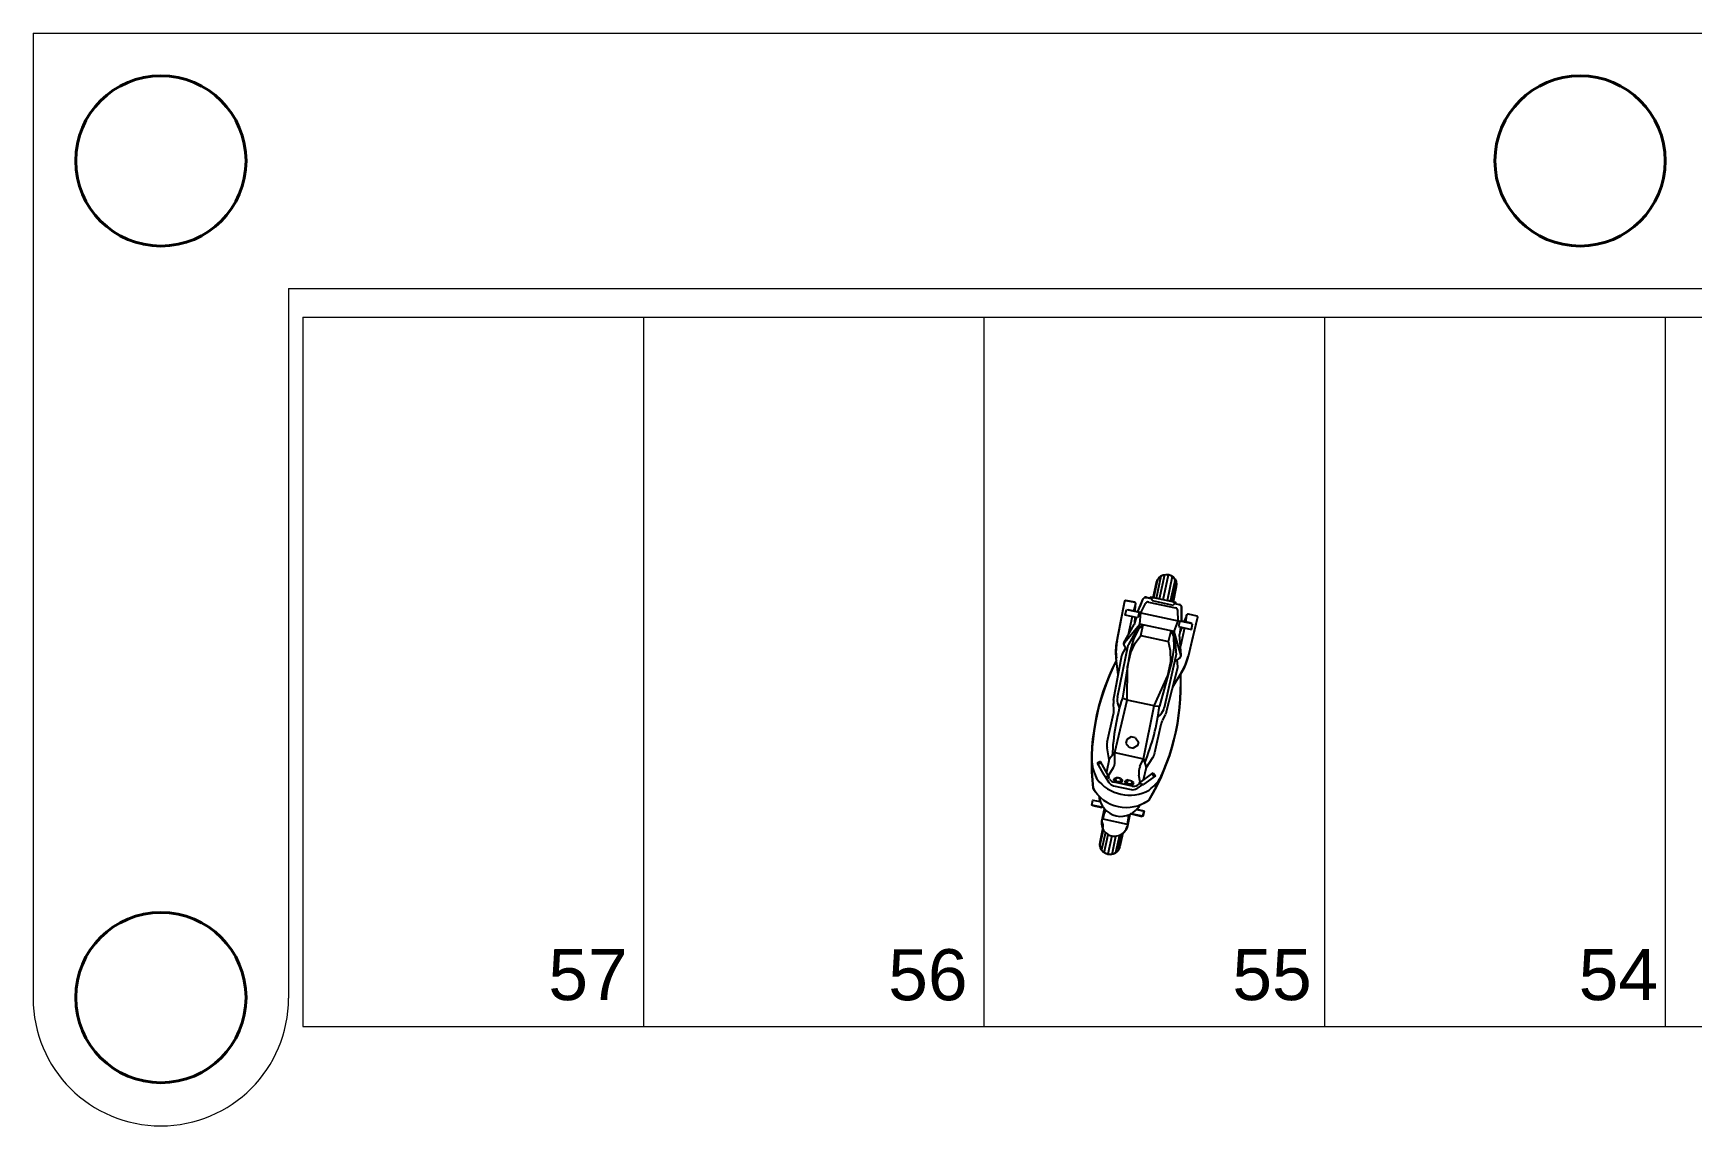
# Model space of a CAD drawing. Header units: inches. Extents: x 13 to 261, y -112 to -47.
# Drawn here: x 228.49 to 240.18, y -72.13 to -64.43 of the extents above; entities that cross this region are included whole.
import ezdxf

# ---------------------------------------------------------------- set-up
doc = ezdxf.new("R2010")
doc.units = ezdxf.units.IN
doc.header["$MEASUREMENT"] = 0
for name, color, linetype, lineweight in [('BANQUETA', 2, 'Continuous', 18), ('CAJONES', 3, 'Continuous', 20), ('COLUMNAS', 20, 'Continuous', 40), ('TEXTOS', 124, 'Continuous', 30)]:
    doc.layers.add(name, color=color, linetype=linetype, lineweight=lineweight)
doc.layers.add('CONTORNO', color=7, linetype='Continuous')
doc.styles.add('TEXTOS', font='ARIALUNI.TTF', dxfattribs={"height": 0.36})

msp = doc.modelspace()

# ---------------------------------------------------------------- linework, layer by layer
for p, q in [((236.437, -68.253), (236.403, -68.41)), ((236.462, -68.243), (236.425, -68.415)), ((236.452, -68.42), (236.491, -68.244)), ((236.406, -68.299), (236.383, -68.405)), ((236.387, -68.406), (236.416, -68.274)), ((236.517, -68.256), (236.48, -68.426)), ((236.536, -68.276), (236.502, -68.431)), ((236.517, -68.435), (236.546, -68.304)), ((236.545, -68.329), (236.522, -68.436)), ((236.181, -68.43), (236.127, -68.711)), ((236.19, -68.424), (236.181, -68.43)), ((236.252, -68.437), (236.19, -68.424)), ((236.258, -68.449), (236.244, -68.499)), ((236.252, -68.437), (236.258, -68.449)), ((236.253, -68.501), (236.255, -68.459)), ((236.274, -68.503), (236.312, -68.414)), ((236.294, -68.512), (236.328, -68.446)), ((236.367, -68.41), (236.335, -68.403)), ((236.35, -68.436), (236.54, -68.477)), ((236.541, -68.44), (236.363, -68.401)), ((236.363, -68.401), (236.374, -68.425)), ((236.374, -68.425), (236.522, -68.457)), ((236.541, -68.44), (236.522, -68.457)), ((236.535, -68.446), (236.566, -68.453)), ((236.581, -68.569), (236.582, -68.473)), ((236.176, -68.722), (236.247, -68.594)), ((236.179, -68.721), (236.289, -68.591)), ((236.185, -68.527), (236.194, -68.488)), ((236.275, -68.546), (236.185, -68.527)), ((236.194, -68.488), (236.284, -68.508)), ((236.203, -68.488), (236.275, -68.504)), ((236.235, -68.538), (236.207, -68.666)), ((236.289, -68.591), (236.208, -68.734)), ((236.262, -68.544), (236.247, -68.594)), ((236.252, -68.542), (236.251, -68.579)), ((236.273, -68.505), (236.274, -68.503)), ((236.274, -68.504), (236.273, -68.505)), ((236.294, -68.512), (236.274, -68.504)), ((236.284, -68.508), (236.275, -68.546)), ((236.312, -68.596), (236.279, -68.624)), ((236.289, -68.591), (236.282, -68.621)), ((236.289, -68.591), (236.294, -68.512)), ((236.529, -68.644), (236.289, -68.591)), ((236.294, -68.512), (236.558, -68.569)), ((236.295, -68.672), (236.312, -68.596)), ((236.53, -68.644), (236.559, -68.569)), ((236.559, -68.569), (236.555, -68.495)), ((236.559, -68.569), (236.58, -68.571)), ((236.57, -68.57), (236.561, -68.608)), ((236.66, -68.589), (236.57, -68.57)), ((236.651, -68.585), (236.579, -68.569)), ((236.58, -68.572), (236.581, -68.569)), ((236.58, -68.571), (236.58, -68.572)), ((236.6, -68.576), (236.616, -68.538)), ((236.617, -68.527), (236.61, -68.578)), ((236.628, -68.519), (236.617, -68.527)), ((236.628, -68.519), (236.69, -68.532)), ((236.695, -68.542), (236.628, -68.82)), ((236.651, -68.628), (236.66, -68.589)), ((236.69, -68.532), (236.695, -68.542)), ((236.244, -68.697), (236.218, -68.789)), ((236.279, -68.624), (236.244, -68.697)), ((236.256, -68.726), (236.295, -68.672)), ((236.295, -68.672), (236.49, -68.714)), ((236.491, -68.714), (236.508, -68.639)), ((236.504, -68.78), (236.491, -68.714)), ((236.508, -68.639), (236.526, -68.678)), ((236.53, -68.644), (236.524, -68.674)), ((236.526, -68.678), (236.527, -68.758)), ((236.576, -68.807), (236.53, -68.644)), ((236.53, -68.644), (236.545, -68.807)), ((236.561, -68.608), (236.651, -68.628)), ((236.575, -68.612), (236.568, -68.664)), ((236.579, -68.809), (236.568, -68.664)), ((236.584, -68.614), (236.57, -68.649)), ((236.602, -68.617), (236.574, -68.746)), ((236.103, -69.127), (236.161, -68.812)), ((236.136, -68.949), (236.122, -68.831)), ((236.131, -69.106), (236.206, -68.74)), ((236.163, -68.806), (236.187, -68.762)), ((236.218, -68.789), (236.165, -69.112)), ((236.177, -68.743), (236.197, -68.78)), ((236.201, -68.892), (236.224, -68.792)), ((236.224, -68.792), (236.256, -68.726)), ((236.461, -69.178), (236.544, -68.813)), ((236.506, -68.854), (236.504, -68.78)), ((236.527, -68.758), (236.513, -68.853)), ((236.569, -68.828), (236.535, -68.854)), ((236.199, -69.126), (236.201, -68.892)), ((236.39, -69.168), (236.485, -68.954)), ((236.513, -68.853), (236.427, -69.169)), ((236.477, -69.208), (236.555, -68.898)), ((236.485, -68.954), (236.506, -68.854)), ((236.521, -69.033), (236.582, -68.931)), ((236.556, -68.892), (236.552, -68.841)), ((236.104, -69.197), (236.102, -69.15)), ((236.113, -69.497), (236.199, -69.126)), ((236.135, -69.162), (236.144, -69.185)), ((236.199, -69.126), (236.165, -69.112)), ((236.199, -69.126), (236.165, -69.112)), ((236.389, -69.167), (236.199, -69.126)), ((236.389, -69.167), (236.199, -69.126)), ((236.315, -69.541), (236.39, -69.168)), ((236.39, -69.168), (236.427, -69.169)), ((236.39, -69.168), (236.427, -69.169)), ((236.059, -69.424), (236.102, -69.224)), ((236.394, -69.497), (236.438, -69.296)), ((236.433, -69.227), (236.416, -69.244)), ((236.447, -69.271), (236.469, -69.23)), ((236.196, -69.404), (236.19, -69.429)), ((236.228, -69.385), (236.196, -69.404)), ((236.257, -69.392), (236.228, -69.385)), ((236.257, -69.392), (236.278, -69.422)), ((236.278, -69.422), (236.272, -69.447)), ((236.072, -69.547), (236.058, -69.462)), ((236.113, -69.497), (236.072, -69.544)), ((236.113, -69.497), (236.314, -69.54)), ((236.113, -69.557), (236.113, -69.497)), ((236.19, -69.429), (236.212, -69.459)), ((236.212, -69.459), (236.241, -69.466)), ((236.272, -69.447), (236.241, -69.466)), ((236.332, -69.603), (236.379, -69.532)), ((236.01, -69.559), (235.988, -69.572)), ((235.988, -69.572), (236.037, -69.658)), ((236.015, -69.568), (235.992, -69.581)), ((236.072, -69.669), (236.01, -69.559)), ((236.072, -69.544), (236.053, -69.635)), ((236.067, -69.658), (236.096, -69.614)), ((236.281, -69.715), (236.383, -69.64)), ((236.29, -69.706), (236.281, -69.655)), ((236.289, -69.595), (236.315, -69.541)), ((236.332, -69.601), (236.312, -69.692)), ((236.315, -69.541), (236.332, -69.601)), ((236.375, -69.646), (236.39, -69.667)), ((236.383, -69.64), (236.398, -69.661)), ((236.043, -69.663), (236.072, -69.669)), ((236.044, -69.664), (236.07, -69.707)), ((236.075, -69.682), (236.067, -69.669)), ((236.102, -69.73), (236.228, -69.757)), ((236.104, -69.691), (236.107, -69.678)), ((236.119, -69.704), (236.104, -69.691)), ((236.107, -69.678), (236.126, -69.672)), ((236.233, -69.733), (236.107, -69.706)), ((236.111, -69.688), (236.122, -69.688)), ((236.123, -69.684), (236.112, -69.68)), ((236.126, -69.693), (236.118, -69.696)), ((236.144, -69.709), (236.119, -69.704)), ((236.123, -69.675), (236.129, -69.682)), ((236.151, -69.677), (236.126, -69.672)), ((236.134, -69.696), (236.133, -69.702)), ((236.137, -69.682), (236.139, -69.675)), ((236.142, -69.696), (236.148, -69.703)), ((236.144, -69.709), (236.164, -69.704)), ((236.153, -69.681), (236.145, -69.685)), ((236.148, -69.694), (236.159, -69.698)), ((236.161, -69.69), (236.149, -69.689)), ((236.151, -69.677), (236.166, -69.691)), ((236.164, -69.704), (236.166, -69.691)), ((236.183, -69.708), (236.186, -69.695)), ((236.198, -69.721), (236.183, -69.708)), ((236.205, -69.689), (236.186, -69.695)), ((236.201, -69.705), (236.189, -69.705)), ((236.191, -69.697), (236.202, -69.701)), ((236.205, -69.71), (236.198, -69.714)), ((236.198, -69.721), (236.223, -69.727)), ((236.202, -69.692), (236.208, -69.699)), ((236.205, -69.689), (236.23, -69.695)), ((236.213, -69.713), (236.212, -69.719)), ((236.216, -69.699), (236.217, -69.693)), ((236.221, -69.714), (236.227, -69.72)), ((236.223, -69.727), (236.242, -69.721)), ((236.232, -69.698), (236.224, -69.702)), ((236.238, -69.715), (236.227, -69.711)), ((236.228, -69.707), (236.239, -69.707)), ((236.245, -69.708), (236.23, -69.695)), ((236.242, -69.721), (236.245, -69.708)), ((236.308, -69.721), (236.267, -69.749)), ((236.272, -69.725), (236.286, -69.716)), ((236.309, -69.721), (236.281, -69.715)), ((236.398, -69.661), (236.317, -69.719)), ((235.949, -69.866), (235.957, -69.831)), ((236.032, -69.884), (235.949, -69.866)), ((235.957, -69.831), (236.009, -69.842)), ((236.022, -69.885), (235.957, -69.871)), ((236.038, -69.893), (236.021, -69.974)), ((236.037, -69.924), (236.028, -69.963)), ((236.028, -69.963), (236.198, -70)), ((236.048, -69.904), (236.037, -69.924)), ((236.207, -69.961), (236.198, -70)), ((236.218, -69.932), (236.2, -70.013)), ((236.205, -69.937), (236.207, -69.961)), ((236.228, -69.927), (236.31, -69.945)), ((236.236, -69.931), (236.302, -69.946)), ((236.318, -69.91), (236.266, -69.898)), ((236.31, -69.945), (236.318, -69.91)), ((236.007, -70.156), (236.032, -70.042)), ((236.028, -70.035), (236.008, -70.127)), ((236.045, -70.058), (236.018, -70.182)), ((236.037, -70.202), (236.065, -70.074)), ((236.091, -70.084), (236.063, -70.212)), ((236.092, -70.214), (236.119, -70.085)), ((236.144, -70.079), (236.117, -70.203)), ((236.137, -70.184), (236.162, -70.069)), ((236.168, -70.065), (236.148, -70.158))]:
    msp.add_line(p, q)
for centre, radius, start, end in [((236.475, -68.314), 0.0711, 347.4138, 168.0764), ((236.331, -68.422), 0.02, 77.7451, 156.3944), ((236.345, -68.455), 0.02, 77.7451, 152.8132), ((236.535, -68.496), 0.02, 2.6769, 77.7451), ((236.562, -68.473), 0.02, 359.0958, 77.7451), ((236.52, -68.786), 0.4, 169.1026, 186.4393), ((236.195, -68.734), 0.02, 139.6875, 208.6588), ((236.18, -68.816), 0.02, 151.104, 169.7152), ((236.193, -68.731), 0.02, 151.0169, 208.6588), ((236.225, -68.744), 0.02, 150.2903, 168.4395), ((236.525, -68.809), 0.02, 347.0507, 5.1999), ((236.557, -68.812), 0.02, 306.8314, 15.8026), ((236.559, -68.811), 0.02, 306.8314, 4.4732), ((236.239, -68.725), 0.4, 329.0509, 346.3875), ((237.524, -69.57), 1.575, 152.6872, 186.5126), ((235.001, -69.022), 1.575, 328.9775, 2.803), ((236.536, -68.893), 0.02, 345.7749, 4.3861), ((237.615, -69.576), 1.522, 162.2593, 177.8583), ((236.202, -69.145), 0.1, 169.7152, 183.0326), ((236.229, -69.126), 0.1, 168.4395, 201.0724), ((234.915, -68.989), 1.522, 337.6319, 353.2309), ((236.363, -69.156), 0.1, 314.4177, 347.0507), ((236.005, -69.202), 0.1, 347.7451, 3.0326), ((236.535, -69.318), 0.1, 152.4576, 167.7451), ((236.38, -69.183), 0.1, 332.4576, 345.7749), ((236.156, -69.446), 0.1, 167.7451, 189.4319), ((236.296, -69.476), 0.1, 326.0582, 347.7451), ((236.252, -69.533), 0.304, 185.6307, 208.946), ((236.013, -69.558), 0.1, 325.8391, 0.663), ((236.38, -69.638), 0.1, 154.8271, 189.6511), ((236.193, -69.611), 0.272, 210.3012, 305.1889), ((236.216, -69.505), 0.291, 217.2926, 298.1976), ((236.045, -69.653), 0.01, 209.6127, 257.7451), ((236.113, -69.681), 0.05, 210.9833, 257.7451), ((236.118, -69.657), 0.05, 210.9833, 257.7451), ((236.239, -69.708), 0.05, 257.7451, 304.5069), ((236.244, -69.684), 0.05, 257.7451, 304.5069), ((236.311, -69.711), 0.01, 257.7451, 305.8774), ((236.173, -69.516), 0.304, 306.5442, 329.8594), ((236.154, -69.794), 0.152, 183.8026, 331.6872), ((236.11, -69.994), 0.0918, 167.4138, 348.0764), ((236.078, -70.143), 0.0711, 167.4138, 348.0764)]:
    msp.add_arc(centre, radius, start, end)
at = {"layer": 'BANQUETA'}
for p, q in [((228.49, -64.427), (242.202, -64.427)), ((228.49, -64.427), (239.39, -64.427)), ((228.49, -64.427), (228.49, -71.227)), ((230.29, -66.227), (242.202, -66.227)), ((230.29, -66.227), (230.29, -71.227))]:
    msp.add_line(p, q, dxfattribs=at)
for radius in [0.9, 0.6]:
    msp.add_arc((229.39, -71.227), radius, 180, 0, dxfattribs=at)
at = {"layer": 'CAJONES'}
for p, q in [((230.39, -66.427), (242.39, -66.427)), ((230.39, -66.427), (230.39, -71.427)), ((232.79, -66.427), (232.79, -71.427)), ((235.19, -66.427), (235.19, -71.427)), ((237.59, -66.427), (237.59, -71.427)), ((239.99, -66.427), (239.99, -71.427)), ((230.39, -71.427), (242.39, -71.427))]:
    msp.add_line(p, q, dxfattribs=at)
at = {"layer": 'COLUMNAS'}
for centre in [(229.39, -65.327), (239.39, -65.327), (229.39, -71.223)]:
    msp.add_circle(centre, 0.6, dxfattribs=at)
at = {"layer": 'CONTORNO'}
msp.add_lwpolyline([(236.695, -68.542), (236.655, -68.709), (236.635, -68.791), (236.624, -68.834), (236.613, -68.869), (236.598, -68.903), (236.574, -68.945, -0.148672), (236.351, -69.833, -0.056745), (236.288, -69.866, -0.046105), (236.266, -69.898), (236.318, -69.91), (236.31, -69.945), (236.228, -69.927, 0.349135), (236.218, -69.932), (236.2, -70.015, -0.173873), (236.168, -70.065), (236.148, -70.158, -0.9943), (236.008, -70.128), (236.028, -70.035, 0.187808), (236.02, -69.979), (236.038, -69.893, 0.474398), (236.031, -69.884), (235.949, -69.866), (235.957, -69.831), (236.009, -69.842, -0.06519), (236.002, -69.804, -0.064755), (235.959, -69.748, -0.148672), (236.124, -68.847, -0.072089), (236.124, -68.728), (236.154, -68.57), (236.18, -68.438), (236.185, -68.427), (236.19, -68.424), (236.252, -68.437), (236.258, -68.449), (236.255, -68.459), (236.253, -68.499), (236.274, -68.503), (236.295, -68.455), (236.312, -68.414, -0.35731), (236.335, -68.403), (236.367, -68.41), (236.363, -68.401), (236.382, -68.406), (236.406, -68.297, -1.013858), (236.545, -68.329), (236.545, -68.329), (236.522, -68.436), (236.541, -68.44), (236.535, -68.446), (236.566, -68.453, -0.35731), (236.582, -68.473), (236.581, -68.569), (236.581, -68.57), (236.601, -68.574), (236.616, -68.538), (236.617, -68.527), (236.628, -68.519), (236.69, -68.532), (236.695, -68.542)], format="xyb", dxfattribs=at)

# ---------------------------------------------------------------- texts
at = {"layer": 'TEXTOS', "style": 'TEXTOS'}
for s, p in [('57', (232.12, -71.241)), ('56', (234.515, -71.242)), ('55', (236.94, -71.241)), ('54', (239.38, -71.241))]:
    msp.add_text(s, height=0.36, dxfattribs=at).set_placement(p)

doc.saveas('drawing.dxf')
